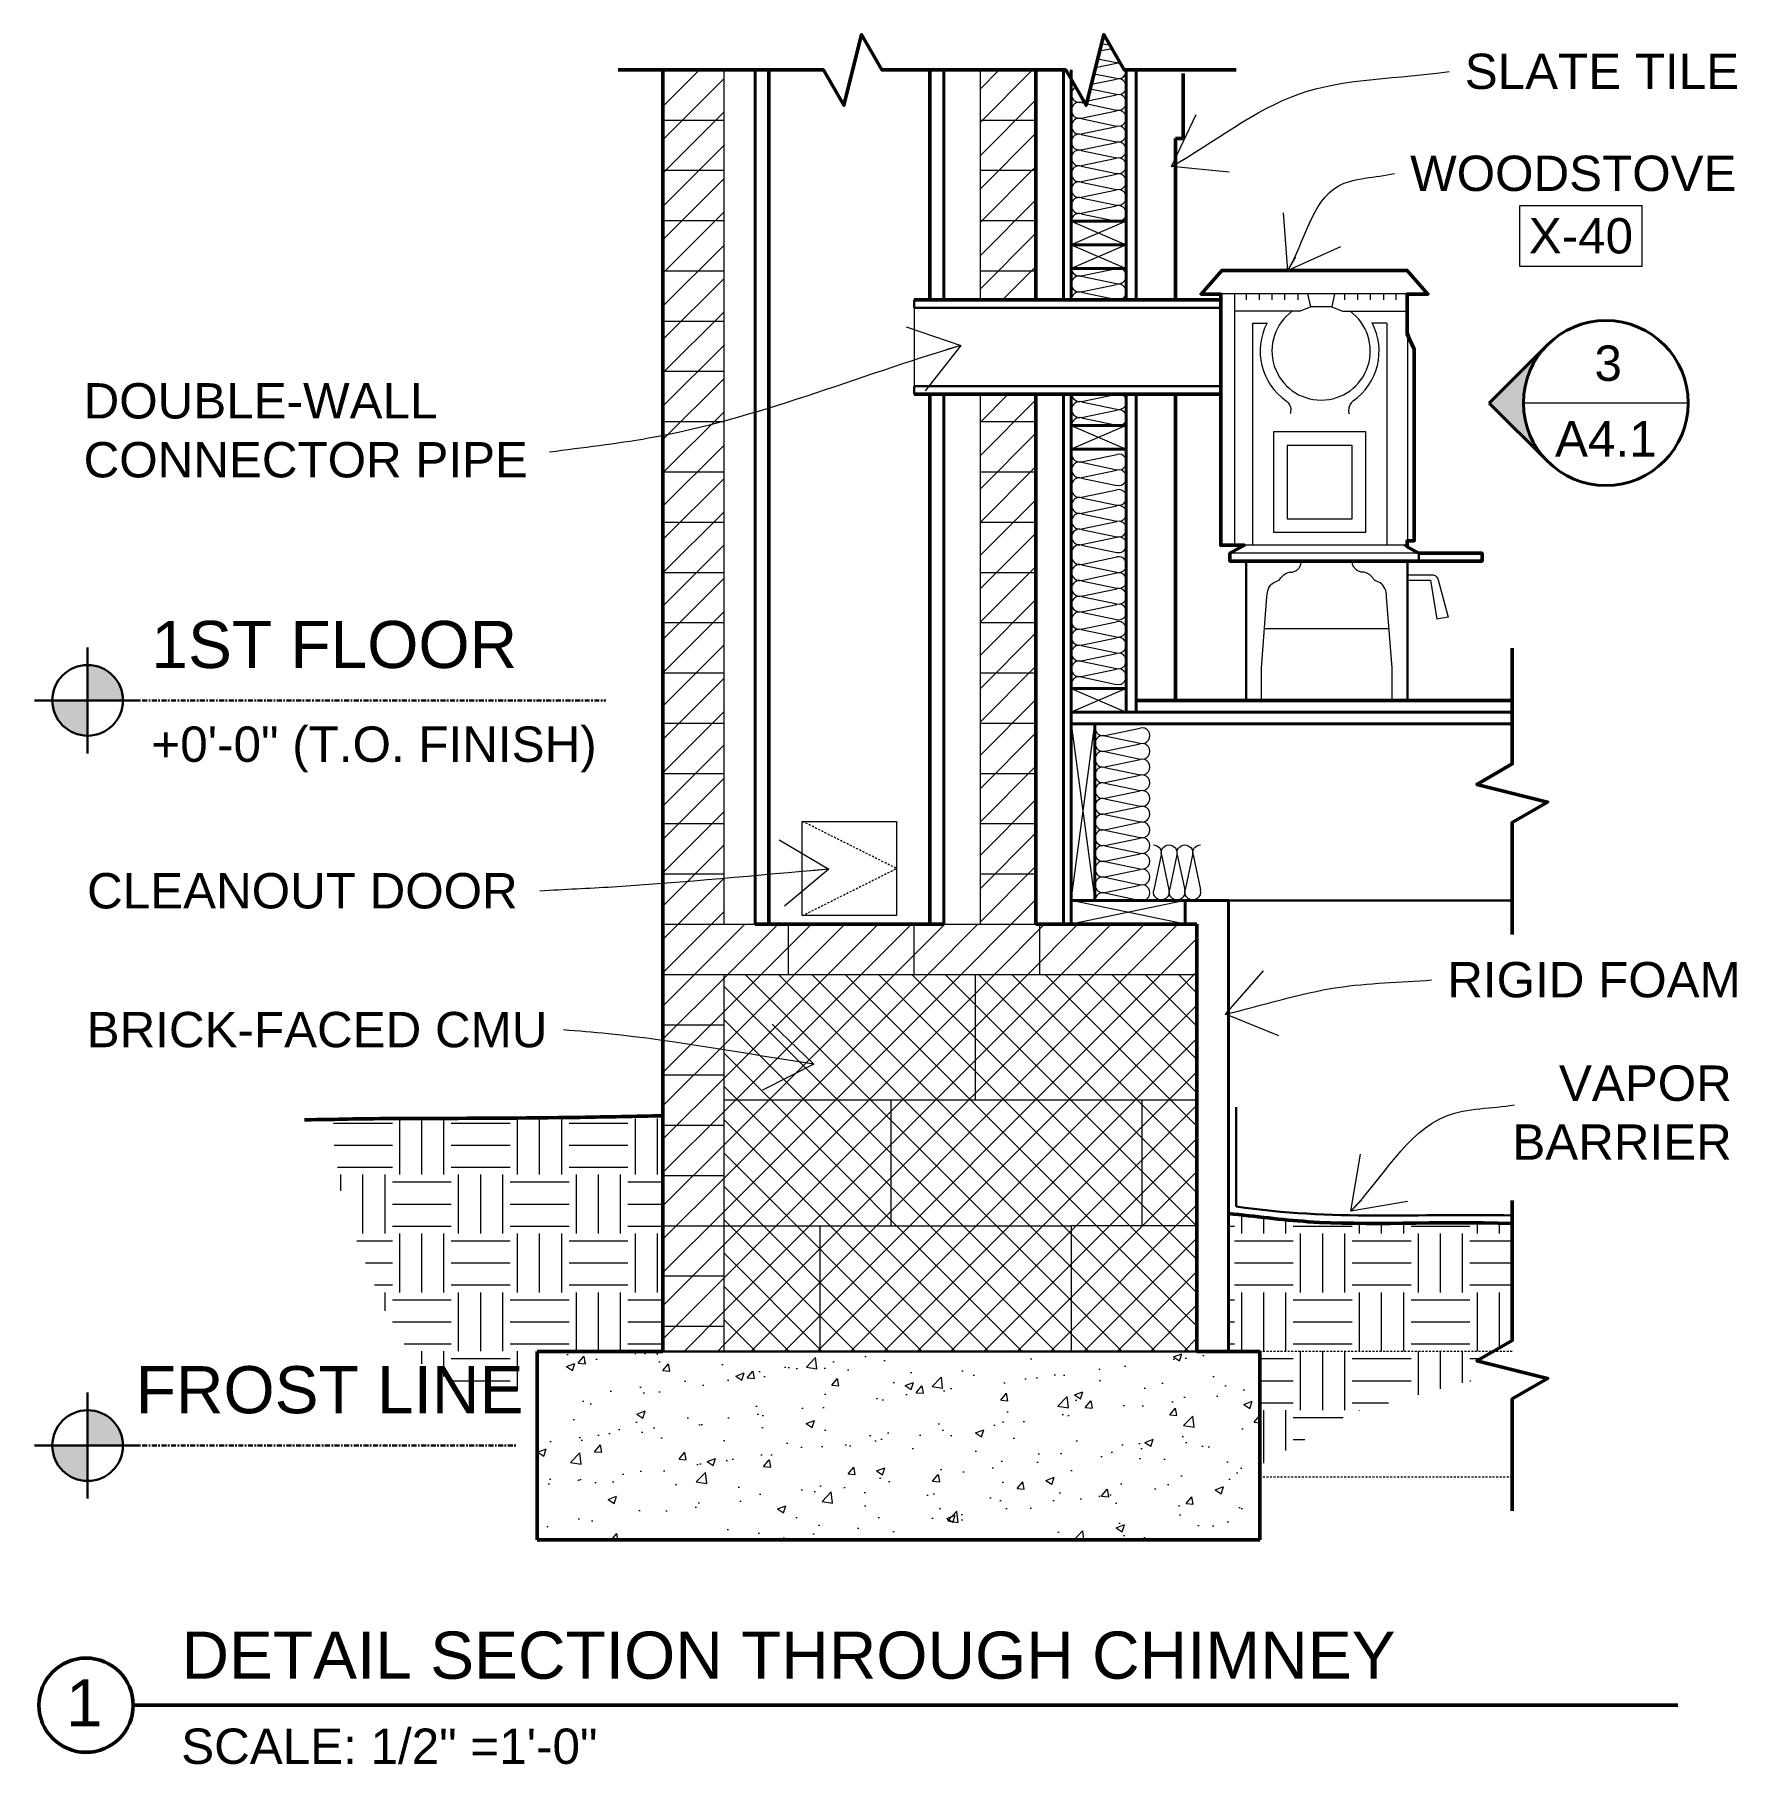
# Model space of a CAD drawing. Header units: inches. Extents: x -54 to 15382, y 469 to 41738.
# Drawn here: x 3284.7 to 3393.6, y 3613.7 to 3723.9 of the extents above; entities that cross this region are included whole.
import ezdxf

# ---------------------------------------------------------------- set-up
doc = ezdxf.new("R2010")
doc.units = ezdxf.units.IN
doc.header["$MEASUREMENT"] = 0
doc.linetypes.add('CENTER', pattern=[2, 1.25, -0.25, 0.25, -0.25])
doc.linetypes.add('DASHED2', pattern=[0.375, 0.25, -0.125])
doc.layers.get('0').update_dxf_attribs({"lineweight": 9})
for name, color, linetype, lineweight in [('1', 7, 'Continuous', 9), ('2', 7, 'Continuous', 18), ('3', 7, 'Continuous', 30), ('4', 7, 'Continuous', 40), ('5', 7, 'Continuous', 50), ('A-LINK', 7, 'Continuous', 40), ('A-SYMB', 7, 'Continuous', 18), ('A-TEXTx', 7, 'Continuous', 18), ('TB-11x17', 7, 'Continuous', 50)]:
    doc.layers.add(name, color=color, linetype=linetype, lineweight=lineweight)
doc.styles.get("Standard").update_dxf_attribs({"font": 'arial.ttf'})
doc.dimstyles.get("Standard").update_dxf_attribs({"dimtxt": 3, "dimasz": 2, "dimexe": 0.03125, "dimexo": 0.0625, "dimgap": 0.03125, "dimtad": 0, "dimtoh": 1, "dimdec": 4, "dimlfac": 0.99985, "dimzin": 0, "dimdsep": 46, "dimlunit": 4, "dimtxsty": 'Standard', "dimblk": 'ARCHTICK', "dimblk1": 'ARCHTICK', "dimblk2": 'ARCHTICK', "dimcen": 0.09, "dimclrt": 256, "dimadec": 0, "dimazin": 0, "dimtfac": 1, "dimtdec": 4, "dimtofl": 0, "dimtmove": 0, "dimatfit": 3, "dimfxl": 1, "dimtolj": 1, "dimtzin": 0, "dimarcsym": 0})

# ---------------------------------------------------------------- blocks, each defined once
blk = doc.blocks.new('Woodstove Jotul F3 Side')
at = {"layer": '1'}
for p, q in [((9505.33, 343.25), (9505.33, 359.25)), ((9506.06, 359.25), (9506.06, 358.87)), ((9506.89, 359.25), (9506.89, 358.87)), ((9507.7, 359.25), (9507.7, 358.87)), ((9508.5, 359.25), (9508.5, 358.87)), ((9509.34, 359.25), (9509.34, 358.87)), ((9509.96, 359.25), (9510.15, 358.43)), ((9511.69, 359.25), (9511.51, 358.43)), ((9512.31, 359.25), (9512.31, 358.87)), ((9513.15, 359.25), (9513.15, 358.87)), ((9513.95, 359.25), (9513.95, 358.87)), ((9514.79, 359.25), (9514.79, 358.87)), ((9515.59, 359.25), (9515.59, 358.87)), ((9509.45, 358.16), (9505.33, 358.16)), ((9509.45, 358.16), (9510.15, 358.43)), ((9511.51, 358.43), (9510.15, 358.43)), ((9511.51, 358.43), (9512.18, 358.16)), ((9512.18, 358.16), (9516.32, 358.16)), ((9506.45, 357.4), (9507.39, 357.4)), ((9506.45, 357.4), (9506.45, 343.25)), ((9515.02, 357.4), (9514.08, 357.4)), ((9515.02, 357.4), (9515.02, 343.25)), ((9507.8, 350.47), (9507.8, 344.07)), ((9513.68, 350.47), (9507.8, 350.47)), ((9513.68, 344.07), (9513.68, 350.47)), ((9512.81, 349.6), (9508.67, 349.6)), ((9508.67, 349.6), (9508.67, 344.94)), ((9512.81, 344.94), (9512.81, 349.6)), ((9508.67, 344.94), (9512.81, 344.94)), ((9513.68, 344.07), (9507.8, 344.07)), ((9516.32, 343.25), (9504.44, 343.25)), ((9517.05, 342.75), (9505.02, 342.75)), ((9516.32, 341.37), (9517.9, 341.37)), ((9516.32, 341.03), (9517.79, 341.03)), ((9517.79, 341.03), (9518.19, 338.55)), ((9518.29, 341.04), (9518.92, 338.67)), ((9518.92, 338.67), (9518.19, 338.55))]:
    blk.add_line(p, q, dxfattribs=at)
at = {"layer": '1', "ltscale": 0.25}
blk.add_line((9516.32, 356.83), (9516.32, 343.25), dxfattribs=at)
at = {"layer": '1'}
for centre, radius, start, end in [((9510.83, 355.62), 3.13, 125.5859, 54.4141), ((9510.83, 355.62), 3.88, 152.6441, 234.9846), ((9510.64, 355.62), 3.88, 305.0154, 27.3559)]:
    blk.add_arc(centre, radius, start, end, dxfattribs=at)
for points, knots in [([(9508.61, 352.45), (9508.67, 352.39), (9508.8, 352.25), (9508.9, 352), (9508.9, 351.78), (9508.87, 351.67), (9508.86, 351.62)], [0, 0, 0, 0, 0.2548626, 0.5779212, 0.7738177, 0.9115369, 0.9115369, 0.9115369, 0.9115369]), ([(9512.87, 352.45), (9512.81, 352.39), (9512.67, 352.25), (9512.58, 352), (9512.57, 351.78), (9512.6, 351.67), (9512.62, 351.62)], [0, 0, 0, 0, 0.2548626, 0.5779212, 0.7738177, 0.9115369, 0.9115369, 0.9115369, 0.9115369]), ([(9508.15, 341.02), (9508.22, 341.12), (9508.36, 341.32), (9508.64, 341.49), (9508.86, 341.55), (9509.01, 341.54), (9509.14, 341.58), (9509.31, 341.67), (9509.46, 341.84), (9509.55, 342.03), (9509.55, 342.18), (9509.56, 342.25)], [0, 0, 0, 0, 0.363802, 0.703896, 0.969314, 1.03582, 1.145927, 1.377288, 1.576947, 1.815944, 2.013947, 2.013947, 2.013947, 2.013947]), ([(9514.22, 341.02), (9514.15, 341.13), (9514.01, 341.32), (9513.73, 341.49), (9513.51, 341.55), (9513.36, 341.54), (9513.23, 341.58), (9513.07, 341.67), (9512.92, 341.84), (9512.82, 342.03), (9512.82, 342.18), (9512.82, 342.25)], [0, 0, 0, 0, 0.363802, 0.703896, 0.969314, 1.03582, 1.145927, 1.377288, 1.576947, 1.815944, 2.013947, 2.013947, 2.013947, 2.013947]), ([(9507.37, 339.96), (9507.39, 340.14), (9507.42, 340.49), (9507.75, 340.88), (9508.03, 340.98), (9508.15, 341.02)], [0, 0, 0, 0, 0.552855, 1.027587, 1.424955, 1.424955, 1.424955, 1.424955]), ([(9515, 339.96), (9514.99, 340.15), (9514.95, 340.49), (9514.62, 340.88), (9514.34, 340.98), (9514.22, 341.02)], [0, 0, 0, 0, 0.552855, 1.027587, 1.424955, 1.424955, 1.424955, 1.424955]), ([(9517.9, 341.37), (9517.98, 341.36), (9518.17, 341.32), (9518.25, 341.14), (9518.29, 341.04)], [0, 0, 0, 0, 0.2511324, 0.5419404, 0.5419404, 0.5419404, 0.5419404])]:
    blk.add_open_spline(points, degree=3, knots=knots, dxfattribs=at)
at = {"layer": '2', "ltscale": 0.25}
blk.add_line((9516.32, 359.25), (9504.44, 359.25), dxfattribs=at)
at = {"layer": '2'}
for p, q in [((9521.08, 342.75), (9517.05, 342.75)), ((9521.08, 342.75), (9521.08, 342.25)), ((9521.08, 342.25), (9505.02, 342.25)), ((9507.03, 335.45), (9507.37, 339.96)), ((9515.35, 335.45), (9515, 339.96)), ((9515.16, 337.93), (9507.22, 337.93)), ((9507.03, 333.37), (9507.03, 335.45)), ((9515.35, 333.38), (9515.35, 335.45))]:
    blk.add_line(p, q, dxfattribs=at)
at = {"layer": '3'}
for p, q in [((9504.51, 360.75), (9503.19, 359.25)), ((9516.3, 360.75), (9504.51, 360.75)), ((9517.63, 359.25), (9516.3, 360.75)), ((9504.44, 359.25), (9503.19, 359.25)), ((9504.44, 343.25), (9504.44, 359.25)), ((9517.63, 359.25), (9516.32, 359.25)), ((9516.32, 356.83), (9516.32, 359.25)), ((9516.75, 355.74), (9516.32, 356.83)), ((9516.75, 343.54), (9516.75, 355.74)), ((9505.02, 342.75), (9505.94, 343.25)), ((9505.02, 342.25), (9505.02, 342.75)), ((9516.13, 343.25), (9517.05, 342.75)), ((9516.38, 343.54), (9516.75, 343.54)), ((9517.05, 342.75), (9517.05, 342.25)), ((9506.06, 342.25), (9506.06, 342.25)), ((9506.06, 342.25), (9506.06, 342.25)), ((9506.06, 333.37), (9506.06, 342.25)), ((9506.06, 342.25), (9506.06, 342.25)), ((9516.32, 333.38), (9516.32, 342.25)), ((9506.06, 333.37), (9507.03, 333.37)), ((9516.32, 333.38), (9515.35, 333.38))]:
    blk.add_line(p, q, dxfattribs=at)
blk = doc.blocks.new('Elevation Callout - 1')
at = {"layer": 'A-LINK', "ltscale": 0.1}
blk.add_hatch(color=256, dxfattribs=at).paths.add_polyline_path([(2031.59, 7377.65), (2039.01, 7370.23), (2046.43, 7377.65, -0.198912), (2039.01, 7374.58, -0.198912)])
for q in [(2031.59, 7377.65), (2046.43, 7377.65)]:
    blk.add_line((2039.01, 7370.23), q, dxfattribs=at)
blk.add_circle((2039.01, 7385.08), 10.5, dxfattribs=at)
blk = doc.blocks.new('_ArchTick')
at = {"color": 0, "linetype": 'ByBlock', "lineweight": 0, "const_width": 0.15}
blk.add_lwpolyline([(-0.5, -0.5), (0.5, 0.5)], dxfattribs=at)
blk = doc.blocks.new('Point')
at = {"lineweight": 0, "ltscale": 0.1}
h = blk.add_hatch(color=256, dxfattribs=at)
h.dxf.hatch_style = 1
h.paths.add_polyline_path([(-3.2903, 4.1654, 0.414214), (-3.3528, 4.1029), (-3.2903, 4.1029)])
h.paths.add_polyline_path([(-3.2903, 4.1029), (-3.2903, 4.0404, 0.414214), (-3.2278, 4.1029)])
at = {"layer": '3', "ltscale": 0.1}
for q in [(-3.2903, 4.1966), (-3.384, 4.1029), (-3.1965, 4.1029), (-3.2903, 4.0091)]:
    blk.add_line((-3.2903, 4.1029), q, dxfattribs=at)
blk.add_circle((-3.2903, 4.1029), 0.0625, dxfattribs=at)
blk = doc.blocks.new('CALLOUT - EQUIPMENT')
at = {"layer": 'A-SYMB', "lineweight": 20, "ltscale": 0.1}
for p, q in [((6507.92, 5642.87), (6523.51, 5642.87)), ((6507.92, 5635.08), (6507.92, 5642.87)), ((6523.51, 5635.08), (6523.51, 5642.87)), ((6523.51, 5635.08), (6507.92, 5635.08))]:
    blk.add_line(p, q, dxfattribs=at)
blk = doc.blocks.new('BATT Insulation 3.5 INCH')
at = {"layer": '1'}
for p, q in [((5135.61, 4545.04), (5137.85, 4545.51)), ((5135.61, 4545.01), (5137.85, 4544.54))]:
    blk.add_line(p, q, dxfattribs=at)
for centre, start, end in [((5135.48, 4545.53), 180, 285), ((5137.98, 4545.03), 255, 105), ((5135.48, 4544.53), 73.826, 180)]:
    blk.add_arc(centre, 0.5, start, end, dxfattribs=at)

msp = doc.modelspace()

# ---------------------------------------------------------------- hatches: boundary and pattern name
at = {"layer": '1', "ltscale": 0.25}
h = msp.add_hatch(dxfattribs=at)
h.set_pattern_fill('ANSI31', color=256, scale=12, style=0)
h.paths.add_polyline_path([(3328.6028242, 3718.4274871), (3328.6028242, 3721.6163801), (3324.7273341, 3721.6163801), (3324.7273341, 3718.4274871)])
h.paths.add_polyline_path([(3328.6028242, 3715.2274871), (3328.6028242, 3718.4274871), (3324.7273341, 3718.4274871), (3324.7273341, 3715.2274871)])
h.paths.add_polyline_path([(3328.6028242, 3712.0274871), (3328.6028242, 3715.2274871), (3324.7273341, 3715.2274871), (3324.7273341, 3712.0274871)])
h.paths.add_polyline_path([(3328.6028242, 3708.8274871), (3328.6028242, 3712.0274871), (3324.7273341, 3712.0274871), (3324.7273341, 3708.8274871)])
h.paths.add_polyline_path([(3328.6028242, 3705.6274871), (3328.6028242, 3708.8274871), (3324.7273341, 3708.8274871), (3324.7273341, 3705.6274871)])
h.paths.add_polyline_path([(3328.6028242, 3702.4274871), (3328.6028242, 3705.6274871), (3324.7273341, 3705.6274871), (3324.7273341, 3702.4274871)])
h.paths.add_polyline_path([(3328.6028242, 3699.2274871), (3328.6028242, 3702.4274871), (3324.7273341, 3702.4274871), (3324.7273341, 3699.2274871)])
h.paths.add_polyline_path([(3328.6028242, 3696.0274871), (3328.6028242, 3699.2274871), (3324.7273341, 3699.2274871), (3324.7273341, 3696.0274871)])
h.paths.add_polyline_path([(3328.6028242, 3692.8274871), (3328.6028242, 3696.0274871), (3324.7273341, 3696.0274871), (3324.7273341, 3692.8274871)])
h.paths.add_polyline_path([(3328.6028242, 3689.6274871), (3328.6028242, 3692.8274871), (3324.7273341, 3692.8274871), (3324.7273341, 3689.6274871)])
h.paths.add_polyline_path([(3328.6028242, 3686.4274871), (3328.6028242, 3689.6274871), (3324.7273341, 3689.6274871), (3324.7273341, 3686.4274871)])
h.paths.add_polyline_path([(3328.6028242, 3683.2274871), (3328.6028242, 3686.4274871), (3324.7273341, 3686.4274871), (3324.7273341, 3683.2274871)])
h.paths.add_polyline_path([(3328.6028242, 3680.0274871), (3328.6028242, 3683.2274871), (3324.7273341, 3683.2274871), (3324.7273341, 3680.0274871)])
h.paths.add_polyline_path([(3328.6028242, 3676.8274871), (3328.6028242, 3680.0274871), (3324.7273341, 3680.0274871), (3324.7273341, 3676.8274871)])
h.paths.add_polyline_path([(3328.6028242, 3673.6274871), (3328.6028242, 3676.8274871), (3324.7273341, 3676.8274871), (3324.7273341, 3673.6274871)])
h.paths.add_polyline_path([(3328.6028242, 3670.4274871), (3328.6028242, 3673.6274871), (3324.7273341, 3673.6274871), (3324.7273341, 3670.4274871)])
h.paths.add_polyline_path([(3328.6028242, 3667.2274871), (3328.6028242, 3670.4274871), (3324.7273341, 3670.4274871), (3324.7273341, 3667.2274871)])
h = msp.add_hatch(dxfattribs=at)
h.set_pattern_fill('ANSI31', color=256, scale=12, style=0)
h.paths.add_polyline_path([(3348.4773341, 3718.4274871), (3348.4773341, 3721.6163801), (3345.7999626, 3721.6163801), (3344.9148341, 3721.6163801), (3344.9148341, 3718.4274871)])
h.paths.add_polyline_path([(3348.4773341, 3715.2274871), (3348.4773341, 3718.4274871), (3344.9148341, 3718.4274871), (3344.9148341, 3715.2274871)])
h.paths.add_polyline_path([(3348.4773341, 3712.0274871), (3348.4773341, 3715.2274871), (3344.9148341, 3715.2274871), (3344.9148341, 3712.0274871)])
h.paths.add_polyline_path([(3348.4773341, 3708.8274871), (3348.4773341, 3712.0274871), (3344.9148341, 3712.0274871), (3344.9148341, 3708.8274871)])
h.paths.add_polyline_path([(3348.4773341, 3706.9774871), (3348.4773341, 3708.8274871), (3344.9148341, 3708.8274871), (3344.9148341, 3706.9774871)])
h = msp.add_hatch(dxfattribs=at)
h.set_pattern_fill('ANSI31', color=256, scale=12, style=0)
h.paths.add_polyline_path([(3348.4773341, 3667.2274871), (3348.4773341, 3670.4274871), (3344.9148341, 3670.4274871), (3344.9148341, 3667.2274871)])
h.paths.add_polyline_path([(3348.4773341, 3670.4274871), (3348.4773341, 3673.6274871), (3344.9148341, 3673.6274871), (3344.9148341, 3670.4274871)])
h.paths.add_polyline_path([(3348.4773341, 3673.6274871), (3348.4773341, 3676.8274871), (3344.9148341, 3676.8274871), (3344.9148341, 3673.6274871)])
h.paths.add_polyline_path([(3348.4773341, 3676.8274871), (3348.4773341, 3680.0274871), (3344.9148341, 3680.0274871), (3344.9148341, 3676.8274871)])
h.paths.add_polyline_path([(3348.4773341, 3680.0274871), (3348.4773341, 3683.2274871), (3344.9148341, 3683.2274871), (3344.9148341, 3680.0274871)])
h.paths.add_polyline_path([(3348.4773341, 3683.2274871), (3348.4773341, 3686.4274871), (3344.9148341, 3686.4274871), (3344.9148341, 3683.2274871)])
h.paths.add_polyline_path([(3348.4773341, 3686.4274871), (3348.4773341, 3689.6274871), (3344.9148341, 3689.6274871), (3344.9148341, 3686.4274871)])
h.paths.add_polyline_path([(3348.4773341, 3689.6274871), (3348.4773341, 3692.8274871), (3344.9148341, 3692.8274871), (3344.9148341, 3689.6274871)])
h.paths.add_polyline_path([(3348.4773341, 3692.8274871), (3348.4773341, 3696.0274871), (3344.9148341, 3696.0274871), (3344.9148341, 3692.8274871)])
h.paths.add_polyline_path([(3348.4773341, 3696.0274871), (3348.4773341, 3699.2274871), (3344.9148341, 3699.2274871), (3344.9148341, 3696.0274871)])
h.paths.add_polyline_path([(3348.4773341, 3699.2274871), (3348.4773341, 3700.9774871), (3344.9148341, 3700.9774871), (3344.9148341, 3699.2274871)])
h = msp.add_hatch(dxfattribs=at)
h.set_pattern_fill('ANSI31', color=256, scale=12, style=0)
h.paths.add_polyline_path([(3328.6028242, 3640.0274871), (3328.6028242, 3641.6274871), (3324.7273341, 3641.6274871), (3324.7273341, 3640.0274871)])
h.paths.add_polyline_path([(3328.6028242, 3641.6274871), (3328.6028242, 3644.8274871), (3324.7273341, 3644.8274871), (3324.7273341, 3641.6274871)])
h.paths.add_polyline_path([(3328.6028242, 3644.8274871), (3328.6028242, 3648.0274871), (3324.7273341, 3648.0274871), (3324.7273341, 3644.8274871)])
h.paths.add_polyline_path([(3328.6028242, 3648.0274871), (3328.6028242, 3651.2274871), (3324.7273341, 3651.2274871), (3324.7273341, 3648.0274871)])
h.paths.add_polyline_path([(3328.6028242, 3651.2274871), (3328.6028242, 3654.4274871), (3324.7273341, 3654.4274871), (3324.7273341, 3651.2274871)])
h.paths.add_polyline_path([(3328.6028242, 3654.4274871), (3328.6028242, 3657.6274871), (3324.7273341, 3657.6274871), (3324.7273341, 3655.0275397), (3324.7273341, 3654.4274871)])
h.paths.add_polyline_path([(3328.6028242, 3657.6274871), (3328.6028242, 3660.8274871), (3324.7273341, 3660.8274871), (3324.7273341, 3657.6274871)])
h.paths.add_polyline_path([(3328.6028242, 3660.8274871), (3328.6028242, 3664.0274871), (3324.7273341, 3664.0274871), (3324.7273341, 3660.8274871)])
h.paths.add_polyline_path([(3332.7273341, 3664.0274871), (3332.7273341, 3667.2274871), (3330.6013538, 3667.2274871), (3324.7273341, 3667.2274871), (3324.7273341, 3664.0274871)])
h.paths.add_polyline_path([(3340.7273341, 3664.0274871), (3340.7273341, 3667.2274871), (3332.7273341, 3667.2274871), (3332.7273341, 3664.0274871)])
h.paths.add_polyline_path([(3348.7273341, 3664.0274871), (3348.7273341, 3667.2274871), (3348.4773341, 3667.2274871), (3342.6013538, 3667.2274871), (3340.7273341, 3667.2274871), (3340.7273341, 3664.0274871)])
h.paths.add_polyline_path([(3358.7273341, 3664.0274871), (3358.7273341, 3667.2274871), (3348.7273341, 3667.2274871), (3348.7273341, 3664.0274871), (3350.7273341, 3664.0274871)])
h = msp.add_hatch(dxfattribs=at)
h.set_pattern_fill('ANSI37', color=256, scale=12, style=0)
h.paths.add_polyline_path([(3344.6028242, 3656.0274871), (3344.6028242, 3664.0274871), (3328.6028242, 3664.0274871), (3328.6028242, 3656.0274871)])
h.paths.add_polyline_path([(3358.7273341, 3656.0274871), (3358.7273341, 3664.0274871), (3350.7273341, 3664.0274871), (3344.6028242, 3664.0274871), (3344.6028242, 3656.0274871)])
h.paths.add_polyline_path([(3339.2273341, 3648.0274871), (3339.2273341, 3656.0274871), (3328.6028242, 3656.0274871), (3328.6028242, 3648.0274871)])
h.paths.add_polyline_path([(3355.2273341, 3648.0274871), (3355.2273341, 3656.0274871), (3339.2273341, 3656.0274871), (3339.2273341, 3648.0274871), (3350.7273341, 3648.0274871)])
h.paths.add_polyline_path([(3358.7273341, 3648.0274871), (3358.7273341, 3656.0274871), (3355.2273341, 3656.0274871), (3355.2273341, 3648.0274871)])
h.paths.add_polyline_path([(3358.7273341, 3640.0274871), (3358.7273341, 3648.0274871), (3350.7273341, 3648.0274871), (3350.7273341, 3640.0274871)])
h.paths.add_polyline_path([(3350.7273341, 3640.0274871), (3350.7273341, 3648.0274871), (3334.7273341, 3648.0274871), (3334.7273341, 3640.0274871)])
h.paths.add_polyline_path([(3334.7273341, 3640.0274871), (3334.7273341, 3648.0274871), (3328.6028242, 3648.0274871), (3328.6028242, 3640.0274871)])
h = msp.add_hatch(dxfattribs=at)
h.set_pattern_fill('EARTH', color=256, scale=15, style=0)
h.set_pattern_definition([(0, (120, 3), (3.75, 3.75), [3.75, -3.75]), (0, (120, 4.4062), (3.75, 3.75), [3.75, -3.75]), (0, (120, 5.8125), (3.75, 3.75), [3.75, -3.75]), (90, (120.4688, 6.2812), (-3.75, 3.75), [3.75, -3.75]), (90, (121.875, 6.2812), (-3.75, 3.75), [3.75, -3.75]), (90, (123.2812, 6.2812), (-3.75, 3.75), [3.75, -3.75])])
h.paths.add_polyline_path([(3324.7273341, 3639.8064385), (3324.7273341, 3654.8478648), (3303.7137092, 3654.8478648), (3303.717767, 3653.6624395), (3304.3810862, 3649.1666094), (3307.0430568, 3642.5923905), (3308.7854976, 3639.5743945), (3312.3409166, 3637.5216723), (3316.7273341, 3637.5216723), (3316.7273341, 3640.0274871)])
h = msp.add_hatch(dxfattribs=at)
h.set_pattern_fill('EARTH', color=256, scale=15, style=0)
h.set_pattern_definition([(0, (-40.1444, 3), (3.75, 3.75), [3.75, -3.75]), (0, (-40.1444, 4.4062), (3.75, 3.75), [3.75, -3.75]), (0, (-40.1444, 5.8125), (3.75, 3.75), [3.75, -3.75]), (90, (-39.6757, 6.2812), (-3.75, 3.75), [3.75, -3.75]), (90, (-38.2694, 6.2812), (-3.75, 3.75), [3.75, -3.75]), (90, (-36.863, 6.2812), (-3.75, 3.75), [3.75, -3.75])])
h.paths.add_polyline_path([(3378.802644, 3640.7256315), (3378.802644, 3648.1774368), (3368.9742194, 3648.1777545), (3363.3894491, 3648.5090819), (3360.7273341, 3648.8035725), (3360.7273341, 3640.0274871), (3362.7273341, 3640.0274871), (3362.8103998, 3632.8007666), (3364.8995035, 3634.0069112), (3368.5576904, 3636.1189663), (3374.0111033, 3637.5802039), (3378.7272833, 3638.8439005), (3376.552644, 3639.4265934)])
at = {"layer": '2', "ltscale": 0.25}
h = msp.add_hatch(dxfattribs=at)
h.set_pattern_fill('AR-CONC', color=256, scale=0.75, style=0)
h.set_pattern_definition([(50, (0, 0), (5.3794514, -0.470641), [0.5625, -6.1875]), (355, (0, 0), (-1.040635, 5.641441), [0.45, -4.95]), (100.4514, (0.4483, -0.039), (4.3388204, 5.1707966), [0.4780514, -5.258566]), (46.1842, (0, 1.5), (8.004308, -1.241393), [0.84375, -9.28125]), (96.6356, (0.667, 1.3966), (7.00997, 7.305884), [0.717077, -7.887847]), (351.1842, (0, 1.5), (7.009965, 7.30589), [0.675, -7.425]), (21, (0.75, 1.125), (4.476803, -3.0196417), [0.5625, -6.1875]), (326, (0.75, 1.125), (1.824865, 5.4386253), [0.45, -4.95]), (71.4514, (1.123, 0.8734), (6.3016697, 2.4189787), [0.4780514, -5.258566]), (37.5, (0, 0), (0.0911989, 2.4967039), [0, -4.89, 0, -5.025, 0, -4.96875]), (7.5, (0, 0), (1.9730215, 2.9580878), [0, -2.865, 0, -4.7775, 0, -1.89375]), (-32.5, (-1.6725, 0), (4.0036683, -0.1691615), [0, -1.875, 0, -5.85, 0, -7.7625]), (-42.5, (-2.4225, 0), (4.3738963, 0.7507874), [0, -2.4375, 0, -3.885, 0, -5.5125])])
h.paths.add_polyline_path([(3362.7273341, 3632.0274871), (3362.7273341, 3640.0274871), (3358.7273341, 3640.0274871), (3324.7273341, 3640.0274871), (3316.7273341, 3640.0274871), (3316.7273341, 3628.0274871), (3362.7273341, 3628.0274871)])

# ---------------------------------------------------------------- linework, layer by layer
at = {"layer": '1'}
for p, q in [((3352.5388911, 3722.8288138), (3353.3053286, 3722.9881508)), ((3352.6558407, 3723.2966121), (3353.1915363, 3723.1852447)), ((3352.2751854, 3721.7739912), (3353.5979245, 3722.0489794)), ((3352.4139843, 3722.3291865), (3353.5979245, 3722.0830536)), ((3351.9344792, 3720.4111663), (3353.5979245, 3720.0653477)), ((3352.0068107, 3720.7004921), (3353.5979245, 3721.0312735)), ((3352.1763356, 3721.378592), (3353.5979245, 3721.0830536))]:
    msp.add_line(p, q, dxfattribs=at)
at = {"layer": '1', "ltscale": 0.25}
for p, q in [((3350.7273341, 3711.9774871), (3354.2273341, 3710.4774871)), ((3354.2273341, 3711.9774871), (3350.7273341, 3710.4774871)), ((3350.7273341, 3710.4774871), (3354.2273341, 3708.9774871)), ((3354.2273341, 3710.4774871), (3350.7273341, 3708.9774871)), ((3340.7263538, 3706.4774871), (3340.7263538, 3701.4774871)), ((3350.7273341, 3698.9774871), (3354.2273341, 3697.4774871)), ((3354.2273341, 3698.9774871), (3350.7273341, 3697.4774871)), ((3350.7273341, 3682.2274871), (3354.2273341, 3680.7274871)), ((3354.2273341, 3682.2274871), (3350.7273341, 3680.7274871)), ((3350.7273341, 3679.9774871), (3352.2273341, 3668.7274871)), ((3350.7273341, 3668.7274871), (3352.2273341, 3679.9774871)), ((3357.9773341, 3667.2274871), (3350.7273341, 3668.7274871)), ((3357.9773341, 3668.7274871), (3350.7273341, 3667.2274871))]:
    msp.add_line(p, q, dxfattribs=at)
at = {"layer": '1', "linetype": 'DASHED2', "ltscale": 0.5}
for p, q in [((3378.802644, 3640.0274871), (3362.7273341, 3640.0274871)), ((3378.802644, 3632.0274871), (3362.7273341, 3632.0274871))]:
    msp.add_line(p, q, dxfattribs=at)
at = {"layer": '1', "linetype": 'DASHED2', "ltscale": 0.5, "flags": 128}
msp.add_lwpolyline([(3333.6013538, 3667.7717714), (3339.6013538, 3670.7717714), (3333.6013538, 3673.7717714)], dxfattribs=at)
at = {"layer": '1'}
for centre, start, end in [((3353.7273341, 3722.5660165), 255, 282.013033406), ((3353.7273341, 3721.5660165), 76.274876572, 105), ((3353.7273341, 3721.5660165), 255, 5.781044012), ((3351.2273341, 3720.0483106), 114.809060015, 180), ((3353.7273341, 3720.5483106), 255, 105)]:
    msp.add_arc(centre, 0.5, start, end, dxfattribs=at)
at = {"layer": '2', "ltscale": 0.25}
for p, q in [((3328.6028242, 3721.6163801), (3328.6028242, 3667.2274871)), ((3344.9148341, 3721.6163801), (3344.9148341, 3706.9774871)), ((3344.9148341, 3700.9774871), (3344.9148341, 3667.2274871)), ((3332.7273341, 3664.0274871), (3332.7273341, 3667.2274871)), ((3340.7273341, 3664.0274871), (3340.7273341, 3667.2274871)), ((3348.7273341, 3664.0274871), (3348.7273341, 3667.2274871)), ((3328.6028242, 3664.0274871), (3328.6028242, 3640.0274871)), ((3328.6028242, 3657.6274871), (3328.6028242, 3654.4274871))]:
    msp.add_line(p, q, dxfattribs=at)
at = {"layer": '2'}
for p, q in [((3324.7273341, 3718.4274871), (3328.6028242, 3718.4274871)), ((3344.9148341, 3718.4274871), (3348.4773341, 3718.4274871)), ((3324.7273341, 3715.2274871), (3328.6028242, 3715.2274871)), ((3344.9148341, 3715.2274871), (3348.4773341, 3715.2274871)), ((3324.7273341, 3712.0274871), (3328.6028242, 3712.0274871)), ((3344.9148341, 3712.0274871), (3348.4773341, 3712.0274871)), ((3324.7273341, 3708.8274871), (3328.6028242, 3708.8274871)), ((3344.9148341, 3708.8274871), (3348.4773341, 3708.8274871)), ((3324.7273341, 3705.6274871), (3328.6028242, 3705.6274871)), ((3324.7273341, 3702.4274871), (3328.6028242, 3702.4274871)), ((3324.7273341, 3699.2274871), (3328.6028242, 3699.2274871)), ((3344.9148341, 3699.2274871), (3348.4773341, 3699.2274871)), ((3324.7273341, 3696.0274871), (3328.6028242, 3696.0274871)), ((3344.9148341, 3696.0274871), (3348.4773341, 3696.0274871)), ((3324.7273341, 3692.8274871), (3328.6028242, 3692.8274871)), ((3344.9148341, 3692.8274871), (3348.4773341, 3692.8274871)), ((3324.7273341, 3689.6274871), (3328.6028242, 3689.6274871)), ((3344.9148341, 3689.6274871), (3348.4773341, 3689.6274871)), ((3324.7273341, 3686.4274871), (3328.6028242, 3686.4274871)), ((3344.9148341, 3686.4274871), (3348.4773341, 3686.4274871)), ((3324.7273341, 3683.2274871), (3328.6028242, 3683.2274871)), ((3344.9148341, 3683.2274871), (3348.4773341, 3683.2274871)), ((3324.7273341, 3680.0274871), (3328.6028242, 3680.0274871)), ((3344.9148341, 3680.0274871), (3348.4773341, 3680.0274871)), ((3324.7273341, 3676.8274871), (3328.6028242, 3676.8274871)), ((3344.9148341, 3676.8274871), (3348.4773341, 3676.8274871)), ((3324.7273341, 3673.6274871), (3328.6028242, 3673.6274871)), ((3344.9148341, 3673.6274871), (3348.4773341, 3673.6274871)), ((3324.7273341, 3670.4274871), (3328.6028242, 3670.4274871)), ((3344.9148341, 3670.4274871), (3348.4773341, 3670.4274871)), ((3324.7273341, 3667.2274871), (3330.6013538, 3667.2274871)), ((3342.6013538, 3667.2274871), (3348.4773341, 3667.2274871)), ((3324.7273341, 3664.0274871), (3350.7273341, 3664.0274871)), ((3344.6028242, 3664.0274871), (3344.6028242, 3656.0274871)), ((3350.7273341, 3664.0274871), (3358.7273341, 3664.0274871)), ((3324.7273341, 3660.8274871), (3328.6028242, 3660.8274871)), ((3324.7273341, 3657.6274871), (3328.6028242, 3657.6274871)), ((3358.7273341, 3656.0274871), (3328.6028242, 3656.0274871)), ((3339.2273341, 3656.0274871), (3339.2273341, 3648.0274871)), ((3355.2273341, 3656.0274871), (3355.2273341, 3648.0274871)), ((3324.7273341, 3654.4274871), (3328.6028242, 3654.4274871)), ((3324.7273341, 3651.2274871), (3328.6028242, 3651.2274871)), ((3324.7273341, 3648.0274871), (3350.7273341, 3648.0274871)), ((3334.7273341, 3648.0274871), (3334.7273341, 3640.0274871)), ((3358.7273341, 3648.0274871), (3350.7273341, 3648.0274871)), ((3350.7273341, 3648.0274871), (3350.7273341, 3640.0274871)), ((3324.7273341, 3644.8274871), (3328.6028242, 3644.8274871)), ((3324.7273341, 3641.6274871), (3328.6028242, 3641.6274871))]:
    msp.add_line(p, q, dxfattribs=at)
at = {"layer": '2', "ltscale": 0.1}
msp.add_line((3390.0057755, 3700.4085953), (3379.5057755, 3700.4085953), dxfattribs=at)
at = {"layer": '2', "ltscale": 0.25}
msp.add_lwpolyline([(3333.6013538, 3673.7717714), (3339.6013538, 3673.7717714), (3339.6013538, 3667.7717714), (3333.6013538, 3667.7717714), (3333.6013538, 3673.7717714)], dxfattribs=at)
at = {"layer": '3', "ltscale": 0.25}
for p, q in [((3340.7263538, 3706.4774871), (3340.7263538, 3706.9774871)), ((3340.7263538, 3700.9774871), (3340.7263538, 3701.4774871)), ((3350.7273341, 3668.7274871), (3350.7273341, 3670.7274871)), ((3361.2273341, 3649.2572528), (3361.2273341, 3655.5849961)), ((3358.7273341, 3640.0274871), (3324.7273341, 3640.0274871))]:
    msp.add_line(p, q, dxfattribs=at)
at = {"layer": '3'}
for p, q in [((3360.2441321, 3706.4774871), (3340.7263538, 3706.4774871)), ((3360.2441321, 3701.4774871), (3340.7263538, 3701.4774871)), ((3378.802644, 3668.7274871), (3357.9773341, 3668.7274871))]:
    msp.add_line(p, q, dxfattribs=at)
at = {"layer": '3', "linetype": 'CENTER', "ltscale": 0.25}
for p, q in [((3290.3494105, 3681.4774871), (3321.0994105, 3681.4774871)), ((3290.3494105, 3634.0274871), (3315.4127378, 3634.0274871))]:
    msp.add_line(p, q, dxfattribs=at)
at = {"layer": '3'}
msp.add_open_spline([(3378.802644, 3648.6772528), (3372.9561762, 3648.8283981), (3367.2800442, 3648.3288976), (3361.2273341, 3649.2572528)], degree=3, dxfattribs=at)
at = {"layer": '4'}
for p, q in [((3330.6013538, 3667.2274871), (3330.6013538, 3721.6163801)), ((3342.6013538, 3706.9774871), (3342.6013538, 3721.6163801)), ((3350.2273341, 3706.9774871), (3350.2273341, 3721.6163801)), ((3350.7273341, 3706.9774871), (3350.7273341, 3721.6163801)), ((3354.2273341, 3706.9774871), (3354.2273341, 3721.6163801)), ((3354.8523341, 3706.9774871), (3354.8523341, 3721.6163801)), ((3342.6013538, 3667.2274871), (3342.6013538, 3700.9774871)), ((3350.2273341, 3667.2274871), (3350.2273341, 3700.9774871)), ((3350.7273341, 3667.2274871), (3350.7273341, 3700.9774871)), ((3354.2273341, 3680.7274871), (3354.2273341, 3700.9774871)), ((3354.8523341, 3680.7274871), (3354.8523341, 3700.9774871)), ((3378.802644, 3680.7274871), (3350.7273341, 3680.7274871)), ((3350.7273341, 3679.9774871), (3378.802644, 3679.9774871)), ((3357.9773341, 3668.7274871), (3357.9773341, 3667.2274871)), ((3360.7273341, 3668.7274871), (3357.9773341, 3668.7274871)), ((3360.7273341, 3668.7274871), (3360.7273341, 3640.0274871))]:
    msp.add_line(p, q, dxfattribs=at)
at = {"layer": '4', "ltscale": 0.25}
msp.add_line((3357.9773341, 3668.7274871), (3350.7273341, 3668.7274871), dxfattribs=at)
for points in [[(3350.7273341, 3711.9774871), (3354.2273341, 3711.9774871), (3354.2273341, 3710.4774871), (3350.7273341, 3710.4774871), (3350.7273341, 3711.9774871)], [(3350.7273341, 3710.4774871), (3354.2273341, 3710.4774871), (3354.2273341, 3708.9774871), (3350.7273341, 3708.9774871), (3350.7273341, 3710.4774871)], [(3350.7273341, 3698.9774871), (3354.2273341, 3698.9774871), (3354.2273341, 3697.4774871), (3350.7273341, 3697.4774871), (3350.7273341, 3698.9774871)], [(3350.7273341, 3682.2274871), (3354.2273341, 3682.2274871), (3354.2273341, 3680.7274871), (3350.7273341, 3680.7274871), (3350.7273341, 3682.2274871)], [(3350.7273341, 3679.9774871), (3352.2273341, 3679.9774871), (3352.2273341, 3668.7274871), (3350.7273341, 3668.7274871), (3350.7273341, 3679.9774871)]]:
    msp.add_lwpolyline(points, dxfattribs=at)
at = {"layer": '5'}
for p, q in [((3324.7273341, 3655.0275397), (3324.7273341, 3721.6163801)), ((3331.4763538, 3667.2274871), (3331.4763538, 3721.6163801)), ((3341.7263538, 3706.9774871), (3341.7263538, 3721.6163801)), ((3348.4773341, 3706.9774871), (3348.4773341, 3721.6163801)), ((3357.8523341, 3721.3910017), (3357.8523341, 3717.2521087)), ((3357.8523341, 3717.2521087), (3357.3523341, 3717.2521087)), ((3357.3523341, 3706.9774871), (3357.3523341, 3717.2521087)), ((3360.2441321, 3706.9774871), (3340.7263538, 3706.9774871)), ((3360.2441321, 3700.9774871), (3340.7263538, 3700.9774871)), ((3341.7263538, 3667.2274871), (3341.7263538, 3700.9774871)), ((3348.4773341, 3667.2274871), (3348.4773341, 3700.9774871)), ((3357.3523341, 3681.4774871), (3357.3523341, 3700.9774871)), ((3378.802644, 3681.4774871), (3354.8523341, 3681.4774871)), ((3330.6013538, 3667.2274871), (3342.6013538, 3667.2274871)), ((3348.4773341, 3667.2274871), (3358.7273341, 3667.2274871)), ((3358.7273341, 3667.2274871), (3358.7273341, 3640.0274871)), ((3324.7273341, 3640.0274871), (3324.7273341, 3655.0275397)), ((3316.7273341, 3628.0274871), (3316.7273341, 3640.0274871)), ((3324.7273341, 3640.0274871), (3316.7273341, 3640.0274871)), ((3362.7273341, 3640.0274871), (3358.7273341, 3640.0274871)), ((3362.7273341, 3640.0274871), (3362.7273341, 3632.0274871)), ((3362.7273341, 3632.0274871), (3362.7273341, 3628.0274871)), ((3316.7273341, 3628.0274871), (3362.7273341, 3628.0274871))]:
    msp.add_line(p, q, dxfattribs=at)
at = {"layer": '5', "ltscale": 0.1}
msp.add_line((3291.0000785, 3617.5008975), (3389.3427912, 3617.5008975), dxfattribs=at)
at = {"layer": '5'}
for points in [[(3345.7999626, 3721.6163801), (3338.6700358, 3721.6163801), (3337.3709977, 3723.8663801), (3336.2459977, 3719.3663801), (3334.9469596, 3721.6163801), (3321.8755722, 3721.6163801)], [(3361.2272475, 3721.6163801), (3354.0973208, 3721.6163801), (3352.7982827, 3723.8663801), (3351.6732827, 3719.3663801), (3350.3742446, 3721.6163801), (3343.6022475, 3721.6163801)], [(3378.802644, 3666.5726285), (3378.802644, 3673.7025553), (3381.052644, 3675.0015934), (3376.552644, 3676.1265934), (3378.802644, 3677.4256315), (3378.802644, 3684.7948586)], [(3378.802644, 3629.8726285), (3378.802644, 3637.0025553), (3381.052644, 3638.3015934), (3376.552644, 3639.4265934), (3378.802644, 3640.7256315), (3378.802644, 3649.6343956)]]:
    msp.add_lwpolyline(points, dxfattribs=at)
at = {"layer": '5', "ltscale": 0.25}
msp.add_lwpolyline([(3358.9941321, 3707.3490229), (3360.3166695, 3708.8490229), (3372.1085682, 3708.8490229), (3373.4316321, 3707.3490229), (3372.1191321, 3707.3490229), (3372.1191321, 3704.7943232), (3372.5566321, 3703.8434634), (3372.5566321, 3691.6446183), (3372.1191321, 3691.6446183), (3372.1191321, 3691.2460055), (3372.858115, 3690.8490229), (3376.8847871, 3690.8490229), (3376.8847871, 3690.3490229), (3360.822039, 3690.3490229), (3360.822039, 3690.8490229), (3361.7441321, 3691.3490229), (3360.2441321, 3691.3490229), (3360.2441321, 3707.3490229), (3358.9941321, 3707.3490229), (3360.3166695, 3708.8490229)], dxfattribs=at)
at = {"layer": '5', "ltscale": 0.1}
msp.add_circle((3288.0000785, 3617.5008975), 3, dxfattribs=at)
at = {"layer": '5'}
for points, knots in [([(3324.7273341, 3655.0275397), (3322.9642068, 3654.9965998), (3317.5483379, 3654.8696916), (3307.56934, 3654.8636095), (3304.8989678, 3654.834982), (3303.1952104, 3654.7822347), (3301.9097765, 3654.7765664)], [30.0084083415, 30.0084083415, 30.0084083415, 30.0084083415, 35.2986121506, 46.2594930158, 59.9439618927, 61.49095315, 61.49095315, 61.49095315, 61.49095315]), ([(3378.802644, 3648.1774368), (3373.8339381, 3648.3128805), (3367.615463, 3647.9025209), (3362.4601876, 3648.6293835), (3360.7273341, 3648.8035725)], [164.3797181867, 164.3797181867, 164.3797181867, 164.3797181867, 176.4194996334, 181.9545119528, 181.9545119528, 181.9545119528, 181.9545119528])]:
    msp.add_open_spline(points, degree=3, knots=knots, dxfattribs=at)

# ---------------------------------------------------------------- block references
at = {"ltscale": 0.1}
msp.add_blockref('Woodstove Jotul F3 Side', (-6144.1963904, 3348.1023856), dxfattribs=at)
at = {"ltscale": 0.1, "xscale": 0.5, "yscale": 0.5, "zscale": 0.5, "rotation": 270}
msp.add_blockref('Elevation Callout - 1', (-307.7820162, 4719.9136108), dxfattribs=at)
at = {"ltscale": 0.1, "xscale": -36, "yscale": 36, "zscale": 36}
for p in [(3169.649656, 3533.7736314), (3169.649656, 3486.3236314)]:
    msp.add_blockref('Point', p, dxfattribs=at)
at = {"layer": '1', "ltscale": 0.25}
for p in [(-1784.248447, -825.477177), (-1784.248447, -826.4948829), (-1784.248447, -827.4948829), (-1784.248447, -828.5125888), (-1784.248447, -829.5125888), (-1784.248447, -830.5302947), (-1784.248447, -831.5302947), (-1784.248447, -832.5480006), (-1784.248447, -836.5302947), (-1784.248447, -837.5480006), (-1784.2245116, -844.5302947), (-1784.2245116, -845.5480006), (-1784.2245116, -848.3765246), (-1784.2245116, -849.3765246), (-1784.2245116, -850.6318262), (-1784.2245116, -851.6495321), (-1784.2245116, -852.6495321), (-1784.2245116, -853.6495321), (-1784.2245116, -854.9048336), (-1784.2245116, -855.9225395), (-1784.2245116, -856.9225395), (-1784.2245116, -857.9225395), (-1784.248447, -859.0249931), (-1784.248447, -860.042699), (-1784.248447, -861.042699), (-1784.248447, -862.042699)]:
    msp.add_blockref('BATT Insulation 3.5 INCH', p, dxfattribs=at)
at = {"layer": '2', "ltscale": 0.25, "xscale": 0.5, "yscale": 0.5, "zscale": 0.5}
msp.add_blockref('CALLOUT - EQUIPMENT', (125.3137073, 891.5548566), dxfattribs=at)
at = {"layer": '3', "ltscale": 0.25}
for p in [(-1782.748447, -865.7980006), (-1782.748447, -866.7980006), (-1782.748447, -867.7980006), (-1782.748447, -868.7980006), (-1782.748447, -869.7980006), (-1782.748447, -870.7980006), (-1782.748447, -871.7980006), (-1782.748447, -872.7980006), (-1782.748447, -873.7980006), (-1782.748447, -874.7980006), (-1782.748447, -875.7980006)]:
    msp.add_blockref('BATT Insulation 3.5 INCH', p, dxfattribs=at)
at = {"layer": '3', "ltscale": 0.25, "xscale": -1, "rotation": 89.99999999998667}
for p in [(7901.4866097, 8807.2542124), (7902.4866097, 8807.2542124), (7903.4866097, 8807.2542124)]:
    msp.add_blockref('BATT Insulation 3.5 INCH', p, dxfattribs=at)

# ---------------------------------------------------------------- texts
at = {"ltscale": 0.1, "char_height": 3}
for s, insert, width, attachment_point in [('{DETAIL SECTION THROUGH CHIMNEY}', (3294.0750019, 3622.1864742), 156.107329603, 1), ('{1}', (3287.8941561, 3617.6482025), 5.575289045, 5)]:
    msp.add_mtext(s, dxfattribs=dict(at, insert=insert, width=width, attachment_point=attachment_point))
at = {"layer": 'A-LINK', "ltscale": 0.1, "attachment_point": 5}
for s, insert, char_height, width in [('{3}', (3384.9108472, 3702.9302708), 2.25, 4.885580918), ('{\\H0.75x;A4.1}', (3384.7579045, 3698.1286132), 3, 4.925655415)]:
    msp.add_mtext(s, dxfattribs=dict(at, insert=insert, char_height=char_height, width=width))
at = {"layer": 'A-TEXTx', "ltscale": 0.25, "char_height": 2.25}
for s, insert, attachment_point in [('{SLATE TILE }', (3375.7752351, 3721.5121815), 4), ('{WOODSTOVE}', (3372.2984009, 3715.0179278), 4), ('{DOUBLE-WALL\\PCONNECTOR PIPE}', (3287.844717, 3698.6569655), 4), ('{CLEANOUT DOOR}', (3288.0660296, 3669.3391624), 4), ('{RIGID FOAM}', (3374.6639904, 3663.6769154), 4), ('{BRICK-FACED CMU}', (3288.0384975, 3660.4992249), 4), ('{VAPOR \\PBARRIER}', (3392.7771278, 3655.2287146), 6)]:
    msp.add_mtext(s, dxfattribs=dict(at, insert=insert, attachment_point=attachment_point))
at = {"layer": 'A-TEXTx', "ltscale": 0.5}
for s, insert, char_height, width, attachment_point in [('{X-40}', (3383.1712466, 3711.0409659), 2.25, 1.821971046, 5), ('{1ST FLOOR }', (3292.1619239, 3686.5369078), 3, 47.388077178, 1), ('{+0\'-0" (T.O. FINISH)}', (3292.1619239, 3679.8131922), 2.25, 40.628260242, 1), ('{FROST LINE }', (3291.1619239, 3639.0869078), 3, 47.388077178, 1)]:
    msp.add_mtext(s, dxfattribs=dict(at, insert=insert, char_height=char_height, width=width, attachment_point=attachment_point))
at = {"layer": 'TB-11x17', "ltscale": 0.5, "insert": (3294.0592751, 3616.0118138), "char_height": 2.25, "width": 36.538089978, "attachment_point": 1}
msp.add_mtext('{SCALE: 1/2" =1\'-0"}', dxfattribs=at)

# ---------------------------------------------------------------- leaders
at = {"layer": 'A-TEXTx', "path_type": 1, "annotation_type": 0, "has_hookline": 1}
for points, hookline_direction, text_width in [([(3357.1136845, 3715.4604724), (3365.2472006, 3720.093514), (3374.7752351, 3721.5121815)], 0, 17.1589359), ([(3364.5176911, 3708.8490229), (3367.710502, 3714.2190339), (3371.2984009, 3715.0179278)], 0, 20.5738404), ([(3343.6981751, 3704.0700286), (3323.8095203, 3698.1628356), (3317.5141554, 3697.271503)], 1, 27.9669168), ([(3335.2937944, 3670.7234397), (3321.5281509, 3669.590161), (3316.9012871, 3669.3391624)], 1, 27.2378922), ([(3360.5359601, 3661.4897415), (3367.674016, 3663.1946372), (3373.6639904, 3663.6769154)], 0, 18.1841746), ([(3334.3395055, 3658.3220473), (3321.2368089, 3660.2456043), (3318.3886546, 3660.4992249)], 1, 28.8386767), ([(3368.5159468, 3648.9645177), (3374.6140727, 3655.0222444), (3378.941841, 3655.7224976)], 0, 13.7025921)]:
    msp.add_leader(points, dimstyle='Standard', override={"dimasz": 3, "dimgap": 1, "dimldrblk": 'Open90', "dimlwd": -1}, dxfattribs=dict(at, hookline_direction=hookline_direction, text_width=text_width))

doc.saveas('drawing.dxf')
